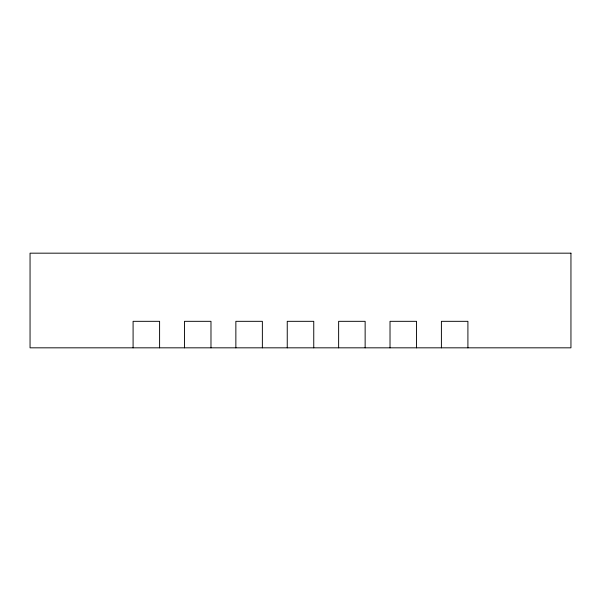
<?xml version="1.0" encoding="UTF-8"?>
<svg xmlns="http://www.w3.org/2000/svg" width="601" height="601" viewBox="0 0 601 601"><rect width="100%" height="100%" fill="white"/><g stroke="black" fill="none" stroke-linecap="round" stroke-linejoin="round"><path stroke-width="0.9" d="M467.909 347.829L467.909 321.325L441.404 321.325L441.404 347.829M416.523 347.829L416.523 321.325L390.019 321.325L390.019 347.829M365.138 347.829L365.138 321.325L338.633 321.325L338.633 347.829M313.752 347.829L313.752 321.325L287.248 321.325L287.248 347.829M262.367 347.829L262.367 321.325L235.862 321.325L235.862 347.829M210.981 347.829L210.981 321.325L184.477 321.325L184.477 347.829M159.596 347.829L159.596 321.325L133.091 321.325L133.091 347.829M570.95 253.171L30.05 253.171L30.05 347.829L570.95 347.829L570.95 253.171"/></g></svg>
